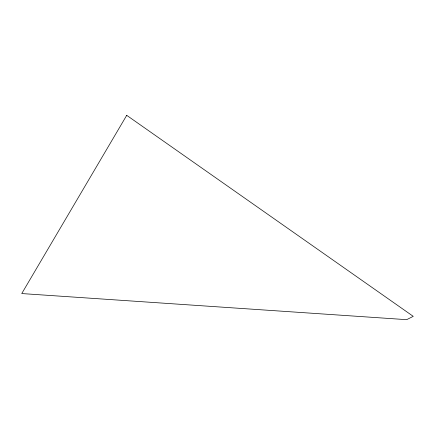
<?xml version="1.0" encoding="UTF-8"?>
<svg xmlns="http://www.w3.org/2000/svg" width="435" height="435" viewBox="0 0 435 435"><rect width="100%" height="100%" fill="white"/><g stroke="black" fill="none" stroke-linecap="round" stroke-linejoin="round"><path stroke-width="0.65" d="M126.721 115.335L21.75 293.56L406.665 319.665L413.25 316.348L126.721 115.335"/></g></svg>
